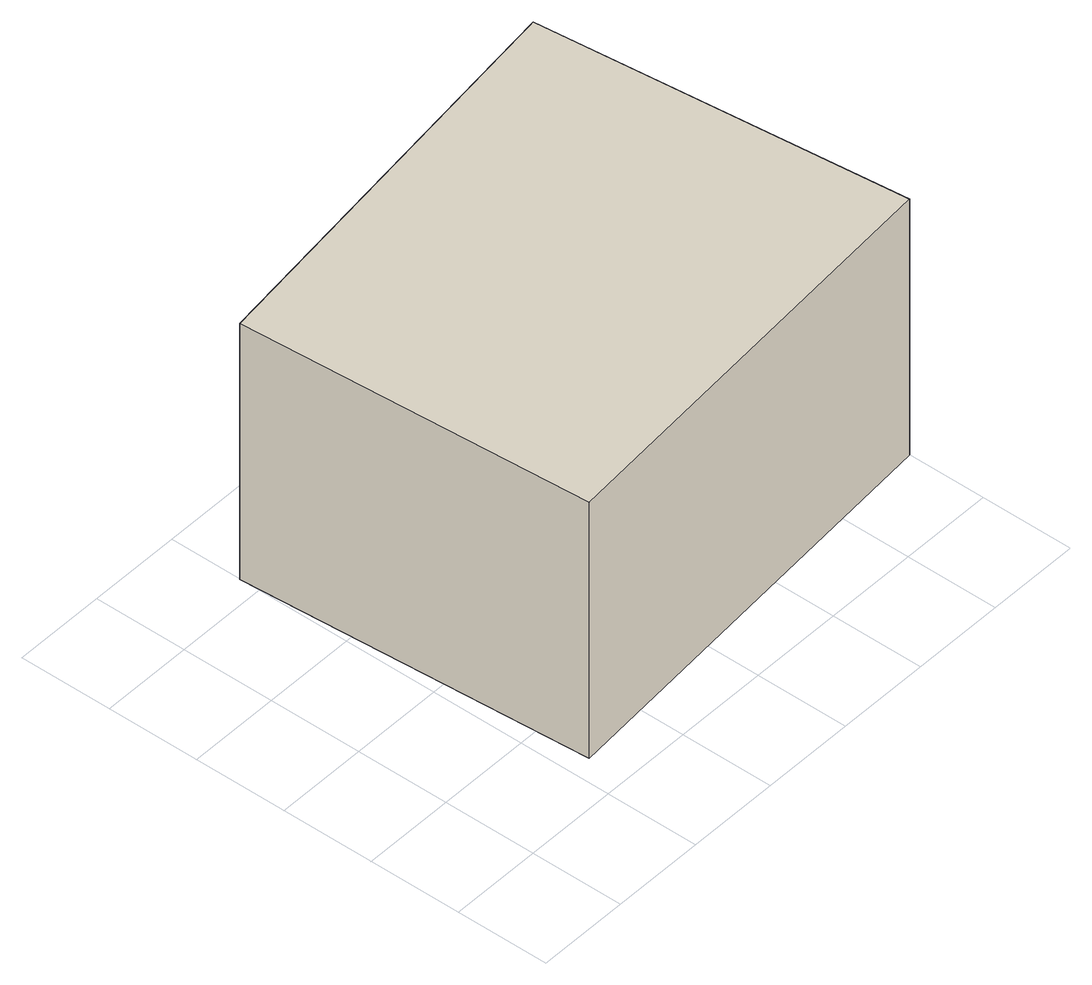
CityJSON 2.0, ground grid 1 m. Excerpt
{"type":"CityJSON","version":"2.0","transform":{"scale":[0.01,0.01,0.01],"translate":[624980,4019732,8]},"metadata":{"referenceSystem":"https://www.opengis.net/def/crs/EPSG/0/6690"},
"CityObjects":{
"building1":{"type":"Building","attributes":{"measuredHeight":3.7,"BuildingDetailAttribute.surveyYear":2017,"BuildingIDAttribute.prefecture":"17","BuildingIDAttribute.city":"17206"},"geometry":[{"type":"Solid","lod":"1","boundaries":[[[[0,1,2,3]],[[2,4,5,3]],[[1,6,4,2]],[[0,7,6,1]],[[3,5,7,0]],[[4,6,7,5]]]]}]}
},
"vertices":[
[124,42,54],[100,422,54],[559,480,54],[600,84,54],[559,480,357],[600,84,357],[100,422,357],[124,42,357]
]}
